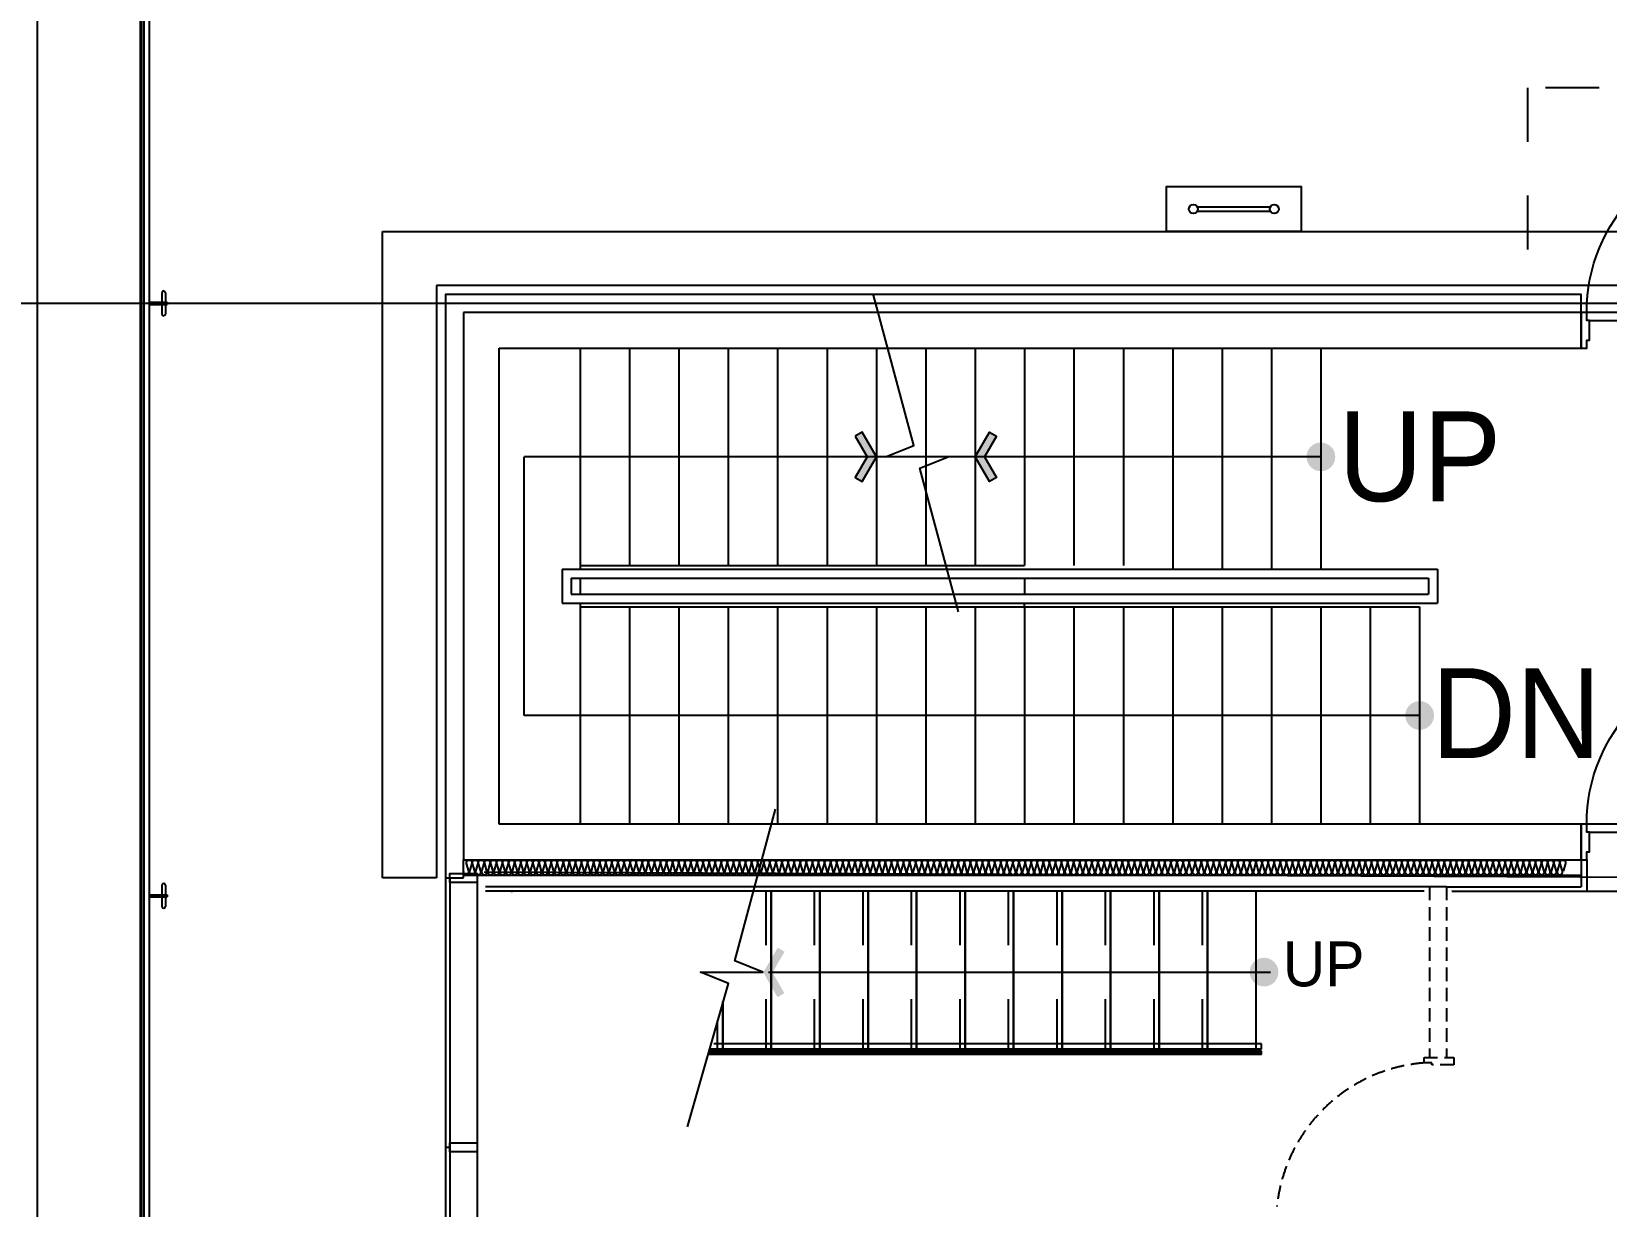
# Model space of a CAD drawing. Header units: metres. Extents: x 854089 to 1083578, y 553449 to 701949.
# Drawn here: x 902238 to 911009, y 629597 to 636141 of the extents above; entities that cross this region are included whole.
import ezdxf
from ezdxf.enums import TextEntityAlignment as Align

# ---------------------------------------------------------------- set-up
doc = ezdxf.new("R2010")
doc.units = ezdxf.units.M
doc.header["$LTSCALE"] = 300
for name, pattern in [('HID1', [0.375, 0.25, -0.125]), ('HIDDEN', [2, 1, -1]), ('HIDDENX2', [4, 2, -2]), ('업무시설_xr-base$0$CONTINOUS', [0])]:
    doc.linetypes.add(name, pattern=pattern)
for name, color, linetype in [('A-AL', 6, 'Continuous'), ('A-CEN-1', 1, 'Continuous'), ('A-DOR', 4, 'Continuous'), ('A-ELE-3', 3, 'Continuous'), ('A-ELE-9', 9, 'Continuous'), ('A-ELE8', 8, 'Continuous'), ('A-HAT-1', 9, 'Continuous'), ('A-HAT-253', 253, 'Continuous'), ('A-STAIR', 4, 'Continuous'), ('A-STL1', 4, 'Continuous'), ('A-SYM1', 7, 'Continuous'), ('A-TXT', 3, 'Continuous'), ('A-WAL-DW', 7, 'Continuous'), ('A-WALL-CONC', 2, 'Continuous'), ('A-WIN', 4, 'Continuous'), ('A-WIN-GLASS', 4, 'Continuous'), ('DOR', 4, 'Continuous'), ('IN', 8, 'Continuous'), ('INT', 117, 'Continuous'), ('KUK-DOOR-FRAME', 4, 'Continuous'), ('KUK-F-LEVEL', 4, 'Continuous'), ('KUK-WALL-DRYWALL', 4, 'Continuous'), ('KUK-WALL-FIN 1', 30, 'Continuous'), ('NP', 171, 'Continuous')]:
    doc.layers.add(name, color=color, linetype=linetype)
doc.styles.add('돋움', font='')
doc.styles.get('돋움').set_extended_font_data('Dotum')

# ---------------------------------------------------------------- blocks, each defined once
blk = doc.blocks.new('고리')
at = {"layer": 'A-ELE-9'}
for p, q in [((2157832.3, 47124), (2157883.5, 47108.4)), ((2157837.8, 47142.1), (2157889, 47126.6)), ((2157862.8, 47040), (2157891.8, 47135.7)), ((2157874.2, 47036.5), (2157903.3, 47132.2)), ((2157891.8, 47135.7), (2157903.3, 47132.2)), ((2157895, 47104.9), (2157946.2, 47089.4)), ((2157900.5, 47123.1), (2157951.7, 47107.6)), ((2157862.8, 47040), (2157874.2, 47036.5))]:
    blk.add_line(p, q, dxfattribs=at)
for centre, start, end in [((2157835.1, 47133.1), 73.12, 253.12), ((2157948.9, 47098.5), 253.12, 73.12)]:
    blk.add_arc(centre, 9.5, start, end, dxfattribs=at)
blk = doc.blocks.new('*U23')
at = {"layer": 'IN'}
for points in [[(0, -0.74, 1.344031), (0.35, -0.74), (0.2, -0.24, -1.344031), (0.55, -0.24), (0.4, -0.74)], [(0.4, -0.74, 1.344031), (0.75, -0.74), (0.6, -0.24, -1.344031), (0.95, -0.24), (0.8, -0.74)], [(0.8, -0.74, 1.344031), (1.15, -0.74), (1, -0.24, -1.344031), (1.35, -0.24), (1.2, -0.74)], [(1.2, -0.74, 1.344031), (1.55, -0.74), (1.4, -0.24, -1.344031), (1.75, -0.24), (1.6, -0.74)], [(1.6, -0.74, 1.344031), (1.95, -0.74), (1.8, -0.24, -1.344031), (2.15, -0.24), (2, -0.74)], [(2, -0.74, 1.344031), (2.35, -0.74), (2.2, -0.24, -1.344031), (2.55, -0.24), (2.4, -0.74)], [(2.4, -0.74, 1.344031), (2.75, -0.74), (2.6, -0.24, -1.344031), (2.95, -0.24), (2.8, -0.74)], [(2.8, -0.74, 1.344031), (3.15, -0.74), (3, -0.24, -1.344031), (3.35, -0.24), (3.2, -0.74)], [(3.2, -0.74, 1.344031), (3.55, -0.74), (3.4, -0.24, -1.344031), (3.75, -0.24), (3.6, -0.74)], [(3.6, -0.74, 1.344031), (3.95, -0.74), (3.8, -0.24, -1.344031), (4.15, -0.24), (4, -0.74)], [(4, -0.74, 1.344031), (4.35, -0.74), (4.2, -0.24, -1.344031), (4.55, -0.24), (4.4, -0.74)], [(4.4, -0.74, 1.344031), (4.75, -0.74), (4.6, -0.24, -1.344031), (4.95, -0.24), (4.8, -0.74)], [(4.8, -0.74, 1.344031), (5.15, -0.74), (5, -0.24, -1.344031), (5.35, -0.24), (5.2, -0.74)], [(5.2, -0.74, 1.344031), (5.55, -0.74), (5.4, -0.24, -1.344031), (5.75, -0.24), (5.6, -0.74)], [(5.6, -0.74, 1.344031), (5.95, -0.74), (5.8, -0.24, -1.344031), (6.15, -0.24), (6, -0.74)], [(6, -0.74, 1.344031), (6.35, -0.74), (6.2, -0.24, -1.344031), (6.55, -0.24), (6.4, -0.74)], [(6.4, -0.74, 1.344031), (6.75, -0.74), (6.6, -0.24, -1.344031), (6.95, -0.24), (6.8, -0.74)], [(6.8, -0.74, 1.344031), (7.15, -0.74), (7, -0.24, -1.344031), (7.35, -0.24), (7.2, -0.74)], [(7.2, -0.74, 1.344031), (7.55, -0.74), (7.4, -0.24, -1.344031), (7.75, -0.24), (7.6, -0.74)], [(7.6, -0.74, 1.344031), (7.95, -0.74), (7.8, -0.24, -1.344031), (8.15, -0.24), (8, -0.74)], [(8, -0.74, 1.344031), (8.35, -0.74), (8.2, -0.24, -1.344031), (8.55, -0.24), (8.4, -0.74)], [(8.4, -0.74, 1.344031), (8.75, -0.74), (8.6, -0.24, -1.344031), (8.95, -0.24), (8.8, -0.74)], [(8.8, -0.74, 1.344031), (9.15, -0.74), (9, -0.24, -1.344031), (9.35, -0.24), (9.2, -0.74)], [(9.2, -0.74, 1.344031), (9.55, -0.74), (9.4, -0.24, -1.344031), (9.75, -0.24), (9.6, -0.74)], [(9.6, -0.74, 1.344031), (9.95, -0.74), (9.8, -0.24, -1.344031), (10.15, -0.24), (10, -0.74)], [(10, -0.74, 1.344031), (10.35, -0.74), (10.2, -0.24, -1.344031), (10.55, -0.24), (10.4, -0.74)], [(10.4, -0.74, 1.344031), (10.75, -0.74), (10.6, -0.24, -1.344031), (10.95, -0.24), (10.8, -0.74)], [(10.8, -0.74, 1.344031), (11.15, -0.74), (11, -0.24, -1.344031), (11.35, -0.24), (11.2, -0.74)], [(11.2, -0.74, 1.344031), (11.55, -0.74), (11.4, -0.24, -1.344031), (11.75, -0.24), (11.6, -0.74)], [(11.6, -0.74, 1.344031), (11.95, -0.74), (11.8, -0.24, -1.344031), (12.15, -0.24), (12, -0.74)], [(12, -0.74, 1.344031), (12.35, -0.74), (12.2, -0.24, -1.344031), (12.55, -0.24), (12.4, -0.74)], [(12.4, -0.74, 1.344031), (12.75, -0.74), (12.6, -0.24, -1.344031), (12.95, -0.24), (12.8, -0.74)], [(12.8, -0.74, 1.344031), (13.15, -0.74), (13, -0.24, -1.344031), (13.35, -0.24), (13.2, -0.74)], [(13.2, -0.74, 1.344031), (13.55, -0.74), (13.4, -0.24, -1.344031), (13.75, -0.24), (13.6, -0.74)], [(13.6, -0.74, 1.344031), (13.95, -0.74), (13.8, -0.24, -1.344031), (14.15, -0.24), (14, -0.74)], [(14, -0.74, 1.344031), (14.35, -0.74), (14.2, -0.24, -1.344031), (14.55, -0.24), (14.4, -0.74)], [(14.4, -0.74, 1.344031), (14.75, -0.74), (14.6, -0.24, -1.344031), (14.95, -0.24), (14.8, -0.74)], [(14.8, -0.74, 1.344031), (15.15, -0.74), (15, -0.24, -1.344031), (15.35, -0.24), (15.2, -0.74)], [(15.2, -0.74, 1.344031), (15.55, -0.74), (15.4, -0.24, -1.344031), (15.75, -0.24), (15.6, -0.74)], [(15.6, -0.74, 1.344031), (15.95, -0.74), (15.8, -0.24, -1.344031), (16.15, -0.24), (16, -0.74)], [(16, -0.74, 1.344031), (16.35, -0.74), (16.2, -0.24, -1.344031), (16.55, -0.24), (16.4, -0.74)], [(16.4, -0.74, 1.344031), (16.75, -0.74), (16.6, -0.24, -1.344031), (16.95, -0.24), (16.8, -0.74)], [(16.8, -0.74, 1.344031), (17.15, -0.74), (17, -0.24, -1.344031), (17.35, -0.24), (17.2, -0.74)], [(17.2, -0.74, 1.344031), (17.55, -0.74), (17.4, -0.24, -1.344031), (17.75, -0.24), (17.6, -0.74)], [(17.6, -0.74, 1.344031), (17.95, -0.74), (17.8, -0.24, -1.344031), (18.15, -0.24), (18, -0.74)], [(18, -0.74, 1.344031), (18.35, -0.74), (18.2, -0.24, -1.344031), (18.55, -0.24), (18.4, -0.74)], [(18.4, -0.74, 1.344031), (18.75, -0.74), (18.6, -0.24, -1.344031), (18.95, -0.24), (18.8, -0.74)], [(18.8, -0.74, 1.344031), (19.15, -0.74), (19, -0.24, -1.344031), (19.35, -0.24), (19.2, -0.74)], [(19.2, -0.74, 1.344031), (19.55, -0.74), (19.4, -0.24, -1.344031), (19.75, -0.24), (19.6, -0.74)], [(19.6, -0.74, 1.344031), (19.95, -0.74), (19.8, -0.24, -1.344031), (20.15, -0.24), (20, -0.74)], [(20, -0.74, 1.344031), (20.35, -0.74), (20.2, -0.24, -1.344031), (20.55, -0.24), (20.4, -0.74)], [(20.4, -0.74, 1.344031), (20.75, -0.74), (20.6, -0.24, -1.344031), (20.95, -0.24), (20.8, -0.74)], [(20.8, -0.74, 1.344031), (21.15, -0.74), (21, -0.24, -1.344031), (21.35, -0.24), (21.2, -0.74)], [(21.2, -0.74, 1.344031), (21.55, -0.74), (21.4, -0.24, -1.344031), (21.75, -0.24), (21.6, -0.74)], [(21.6, -0.74, 1.344031), (21.95, -0.74), (21.8, -0.24, -1.344031), (22.15, -0.24), (22, -0.74)], [(22, -0.74, 1.344031), (22.35, -0.74), (22.2, -0.24, -1.344031), (22.55, -0.24), (22.4, -0.74)], [(22.4, -0.74, 1.344031), (22.75, -0.74), (22.6, -0.24, -1.344031), (22.95, -0.24), (22.8, -0.74)], [(22.8, -0.74, 1.344031), (23.15, -0.74), (23, -0.24, -1.344031), (23.35, -0.24), (23.2, -0.74)], [(23.2, -0.74, 1.344031), (23.55, -0.74), (23.4, -0.24, -1.344031), (23.75, -0.24), (23.6, -0.74)], [(23.6, -0.74, 1.344031), (23.95, -0.74), (23.8, -0.24, -1.344031), (24.15, -0.24), (24, -0.74)], [(24, -0.74, 1.344031), (24.35, -0.74), (24.2, -0.24, -1.344031), (24.55, -0.24), (24.4, -0.74)], [(24.4, -0.74, 1.344031), (24.75, -0.74), (24.6, -0.24, -1.344031), (24.95, -0.24), (24.8, -0.74)], [(24.8, -0.74, 1.344031), (25.15, -0.74), (25, -0.24, -1.344031), (25.35, -0.24), (25.2, -0.74)], [(25.2, -0.74, 1.344031), (25.55, -0.74), (25.4, -0.24, -1.344031), (25.75, -0.24), (25.6, -0.74)], [(25.6, -0.74, 1.344031), (25.95, -0.74), (25.8, -0.24, -1.344031), (26.15, -0.24), (26, -0.74)], [(26, -0.74, 1.344031), (26.35, -0.74), (26.2, -0.24, -1.344031), (26.55, -0.24), (26.4, -0.74)], [(26.4, -0.74, 1.344031), (26.75, -0.74), (26.6, -0.24, -1.344031), (26.95, -0.24), (26.8, -0.74)], [(26.8, -0.74, 1.344031), (27.15, -0.74), (27, -0.24, -1.344031), (27.35, -0.24), (27.2, -0.74)], [(27.2, -0.74, 1.344031), (27.55, -0.74), (27.4, -0.24, -1.344031), (27.75, -0.24), (27.6, -0.74)], [(27.6, -0.74, 1.344031), (27.95, -0.74), (27.8, -0.24, -1.344031), (28.15, -0.24), (28, -0.74)], [(28, -0.74, 1.344031), (28.35, -0.74), (28.2, -0.24, -1.344031), (28.55, -0.24), (28.4, -0.74)], [(28.4, -0.74, 1.344031), (28.75, -0.74), (28.6, -0.24, -1.344031), (28.95, -0.24), (28.8, -0.74)], [(28.8, -0.74, 1.344031), (29.15, -0.74), (29, -0.24, -1.344031), (29.35, -0.24), (29.2, -0.74)], [(29.2, -0.74, 1.344031), (29.55, -0.74), (29.4, -0.24, -1.344031), (29.75, -0.24), (29.6, -0.74)], [(29.6, -0.74, 1.344031), (29.95, -0.74), (29.8, -0.24, -1.344031), (30.15, -0.24), (30, -0.74)], [(30, -0.74, 1.344031), (30.35, -0.74), (30.2, -0.24, -1.344031), (30.55, -0.24), (30.4, -0.74)], [(30.4, -0.74, 1.344031), (30.75, -0.74), (30.6, -0.24, -1.344031), (30.95, -0.24), (30.8, -0.74)], [(30.8, -0.74, 1.344031), (31.15, -0.74), (31, -0.24, -1.344031), (31.35, -0.24), (31.2, -0.74)], [(31.2, -0.74, 1.344031), (31.55, -0.74), (31.4, -0.24, -1.344031), (31.75, -0.24), (31.6, -0.74)], [(31.6, -0.74, 1.344031), (31.95, -0.74), (31.8, -0.24, -1.344031), (32.15, -0.24), (32, -0.74)], [(32, -0.74, 1.344031), (32.35, -0.74), (32.2, -0.24, -1.344031), (32.55, -0.24), (32.4, -0.74)], [(32.4, -0.74, 1.344031), (32.75, -0.74), (32.6, -0.24, -1.344031), (32.95, -0.24), (32.8, -0.74)], [(32.8, -0.74, 1.344031), (33.15, -0.74), (33, -0.24, -1.344031), (33.35, -0.24), (33.2, -0.74)], [(33.2, -0.74, 1.344031), (33.55, -0.74), (33.4, -0.24, -1.344031), (33.75, -0.24), (33.6, -0.74)], [(33.6, -0.74, 1.344031), (33.95, -0.74), (33.8, -0.24, -1.344031), (34.15, -0.24), (34, -0.74)], [(34, -0.74, 1.344031), (34.35, -0.74), (34.2, -0.24, -1.344031), (34.55, -0.24), (34.4, -0.74)], [(34.4, -0.74, 1.344031), (34.75, -0.74), (34.6, -0.24, -1.344031), (34.95, -0.24), (34.8, -0.74)], [(34.8, -0.74, 1.344031), (35.15, -0.74), (35, -0.24, -1.344031), (35.35, -0.24), (35.2, -0.74)], [(35.2, -0.74, 1.344031), (35.55, -0.74), (35.4, -0.24, -1.344031), (35.75, -0.24), (35.6, -0.74)], [(35.6, -0.74, 1.344031), (35.95, -0.74), (35.8, -0.24, -1.344031), (36.15, -0.24), (36, -0.74)], [(36, -0.74, 1.344031), (36.35, -0.74), (36.2, -0.24, -1.344031), (36.55, -0.24), (36.4, -0.74)], [(36.4, -0.74, 1.344031), (36.75, -0.74), (36.6, -0.24, -1.344031), (36.95, -0.24), (36.8, -0.74)], [(36.8, -0.74, 1.344031), (37.15, -0.74), (37, -0.24, -1.344031), (37.35, -0.24), (37.2, -0.74)], [(37.2, -0.74, 1.344031), (37.55, -0.74), (37.4, -0.24, -1.344031), (37.75, -0.24), (37.6, -0.74)], [(37.6, -0.74, 1.344031), (37.95, -0.74), (37.8, -0.24, -1.344031), (38.15, -0.24), (38, -0.74)], [(38, -0.74, 1.344031), (38.35, -0.74), (38.2, -0.24, -1.344031), (38.55, -0.24), (38.4, -0.74)], [(38.4, -0.74, 1.344031), (38.75, -0.74), (38.6, -0.24, -1.344031), (38.95, -0.24), (38.8, -0.74)], [(38.8, -0.74, 1.344031), (39.15, -0.74), (39, -0.24, -1.344031), (39.35, -0.24), (39.2, -0.74)], [(39.2, -0.74, 1.344031), (39.55, -0.74), (39.4, -0.24, -1.344031), (39.75, -0.24), (39.6, -0.74)], [(39.6, -0.74, 1.344031), (39.95, -0.74), (39.8, -0.24, -1.344031), (40.15, -0.24), (40, -0.74)], [(40, -0.74, 1.344031), (40.35, -0.74), (40.2, -0.24, -1.344031), (40.55, -0.24), (40.4, -0.74)], [(40.4, -0.74, 1.344031), (40.75, -0.74), (40.6, -0.24, -1.344031), (40.95, -0.24), (40.8, -0.74)], [(40.8, -0.74, 1.344031), (41.15, -0.74), (41, -0.24, -1.344031), (41.35, -0.24), (41.2, -0.74)], [(41.2, -0.74, 1.344031), (41.55, -0.74), (41.4, -0.24, -1.344031), (41.75, -0.24), (41.6, -0.74)], [(41.6, -0.74, 1.344031), (41.95, -0.74), (41.8, -0.24, -1.344031), (42.15, -0.24), (42, -0.74)], [(42, -0.74, 1.344031), (42.35, -0.74), (42.2, -0.24, -1.344031), (42.55, -0.24), (42.4, -0.74)], [(42.4, -0.74, 1.344031), (42.75, -0.74), (42.6, -0.24, -1.344031), (42.95, -0.24), (42.8, -0.74)], [(42.8, -0.74, 1.344031), (43.15, -0.74), (43, -0.24, -1.344031), (43.35, -0.24), (43.2, -0.74)], [(43.2, -0.74, 1.344031), (43.55, -0.74), (43.4, -0.24, -1.344031), (43.75, -0.24), (43.6, -0.74)], [(43.6, -0.74, 1.344031), (43.95, -0.74), (43.8, -0.24, -1.344031), (44.15, -0.24), (44, -0.74)], [(44, -0.74, 1.344031), (44.35, -0.74), (44.2, -0.24, -1.344031), (44.55, -0.24), (44.4, -0.74)], [(44.4, -0.74, 1.344031), (44.75, -0.74), (44.6, -0.24, -1.344031), (44.95, -0.24), (44.8, -0.74)], [(44.8, -0.74, 1.344031), (45.15, -0.74), (45, -0.24, -1.344031), (45.35, -0.24), (45.2, -0.74)], [(45.2, -0.74, 1.344031), (45.55, -0.74), (45.4, -0.24, -1.344031), (45.75, -0.24), (45.6, -0.74)], [(45.6, -0.74, 1.344031), (45.95, -0.74), (45.8, -0.24, -1.344031), (46.15, -0.24), (46, -0.74)], [(46, -0.74, 1.344031), (46.35, -0.74), (46.2, -0.24, -1.344031), (46.55, -0.24), (46.4, -0.74)], [(46.4, -0.74, 1.344031), (46.75, -0.74), (46.6, -0.24, -1.344031), (46.95, -0.24), (46.8, -0.74)], [(46.8, -0.74, 1.344031), (47.15, -0.74), (47, -0.24, -1.344031), (47.35, -0.24), (47.2, -0.74)], [(47.2, -0.74, 1.344031), (47.55, -0.74), (47.4, -0.24, -1.344031), (47.75, -0.24), (47.6, -0.74)], [(47.6, -0.74, 1.344031), (47.95, -0.74), (47.8, -0.24, -1.344031), (48.15, -0.24), (48, -0.74)], [(48, -0.74, 1.344031), (48.35, -0.74), (48.2, -0.24, -1.344031), (48.55, -0.24), (48.4, -0.74)], [(48.4, -0.74, 1.344031), (48.75, -0.74), (48.6, -0.24, -1.344031), (48.95, -0.24), (48.8, -0.74)], [(48.8, -0.74, 1.344031), (49.15, -0.74), (49, -0.24, -1.344031), (49.35, -0.24), (49.2, -0.74)], [(49.2, -0.74, 1.344031), (49.55, -0.74), (49.4, -0.24, -1.344031), (49.75, -0.24), (49.6, -0.74)], [(49.6, -0.74, 1.344031), (49.95, -0.74), (49.8, -0.24, -1.344031), (50.15, -0.24), (50, -0.74)], [(50, -0.74, 1.344031), (50.35, -0.74), (50.2, -0.24, -1.344031), (50.55, -0.24), (50.4, -0.74)], [(50.4, -0.74, 1.344031), (50.75, -0.74), (50.6, -0.24, -1.344031), (50.95, -0.24), (50.8, -0.74)], [(50.8, -0.74, 1.344031), (51.15, -0.74), (51, -0.24, -1.344031), (51.35, -0.24), (51.2, -0.74)], [(51.2, -0.74, 1.344031), (51.55, -0.74), (51.4, -0.24, -1.344031), (51.75, -0.24), (51.6, -0.74)], [(51.6, -0.74, 1.344031), (51.95, -0.74), (51.8, -0.24, -1.344031), (52.15, -0.24), (52, -0.74)], [(52, -0.74, 1.344031), (52.35, -0.74), (52.2, -0.24, -1.344031), (52.55, -0.24), (52.4, -0.74)], [(52.4, -0.74, 1.344031), (52.75, -0.74), (52.6, -0.24, -1.344031), (52.95, -0.24), (52.8, -0.74)], [(52.8, -0.74, 1.344031), (53.15, -0.74), (53, -0.24, -1.344031), (53.35, -0.24), (53.2, -0.74)], [(53.2, -0.74, 1.344031), (53.55, -0.74), (53.4, -0.24, -1.344031), (53.75, -0.24), (53.6, -0.74)], [(53.6, -0.74, 1.344031), (53.95, -0.74), (53.8, -0.24, -1.344031), (54.15, -0.24), (54, -0.74)], [(54, -0.74, 1.344031), (54.35, -0.74), (54.2, -0.24, -1.344031), (54.55, -0.24), (54.4, -0.74)], [(54.4, -0.74, 1.344031), (54.75, -0.74), (54.6, -0.24, -1.344031), (54.95, -0.24), (54.8, -0.74)], [(54.8, -0.74, 1.344031), (55.15, -0.74), (55, -0.24, -1.344031), (55.35, -0.24), (55.2, -0.74)], [(55.2, -0.74, 1.344031), (55.55, -0.74), (55.4, -0.24, -1.344031), (55.75, -0.24), (55.6, -0.74)], [(55.6, -0.74, 1.344031), (55.95, -0.74), (55.8, -0.24, -1.344031), (56.15, -0.24), (56, -0.74)], [(56, -0.74, 1.344031), (56.35, -0.74), (56.2, -0.24, -1.344031), (56.55, -0.24), (56.4, -0.74)], [(56.4, -0.74, 1.344031), (56.75, -0.74), (56.6, -0.24, -1.344031), (56.95, -0.24), (56.8, -0.74)], [(56.8, -0.74, 1.344031), (57.15, -0.74), (57, -0.24, -1.344031), (57.35, -0.24), (57.2, -0.74)], [(57.2, -0.74, 1.344031), (57.55, -0.74), (57.4, -0.24, -1.344031), (57.75, -0.24), (57.6, -0.74)], [(57.6, -0.74, 1.344031), (57.95, -0.74), (57.8, -0.24, -1.344031), (58.15, -0.24), (58, -0.74)], [(58, -0.74, 1.344031), (58.35, -0.74), (58.2, -0.24, -1.344031), (58.55, -0.24), (58.4, -0.74)], [(58.4, -0.74, 1.344031), (58.75, -0.74), (58.6, -0.24, -1.344031), (58.95, -0.24), (58.8, -0.74)], [(58.8, -0.74, 1.344031), (59.15, -0.74), (59, -0.24, -1.344031), (59.35, -0.24), (59.2, -0.74)], [(59.2, -0.74, 1.344031), (59.55, -0.74), (59.4, -0.24, -1.344031), (59.75, -0.24), (59.6, -0.74)], [(59.6, -0.74, 1.344031), (59.95, -0.74), (59.8, -0.24, -1.344031), (60.15, -0.24), (60, -0.74)], [(60, -0.74, 1.344031), (60.35, -0.74), (60.2, -0.24, -1.344031), (60.55, -0.24), (60.4, -0.74)], [(60.4, -0.74, 1.344031), (60.75, -0.74), (60.6, -0.24, -1.344031), (60.95, -0.24), (60.8, -0.74)], [(60.8, -0.74, 1.344031), (61.15, -0.74), (61, -0.24, -1.344031), (61.35, -0.24), (61.2, -0.74)], [(61.2, -0.74, 1.344031), (61.55, -0.74), (61.4, -0.24, -1.344031), (61.75, -0.24), (61.6, -0.74)], [(61.6, -0.74, 1.344031), (61.95, -0.74), (61.8, -0.24, -1.344031), (62.15, -0.24), (62, -0.74)], [(62, -0.74, 1.344031), (62.35, -0.74), (62.2, -0.24, -1.344031), (62.55, -0.24), (62.4, -0.74)], [(62.4, -0.74, 1.344031), (62.75, -0.74), (62.6, -0.24, -1.344031), (62.95, -0.24), (62.8, -0.74)], [(62.8, -0.74, 1.344031), (63.15, -0.74), (63, -0.24, -1.344031), (63.35, -0.24), (63.2, -0.74)], [(63.2, -0.74, 1.344031), (63.55, -0.74), (63.4, -0.24, -1.344031), (63.75, -0.24), (63.6, -0.74)], [(63.6, -0.74, 1.344031), (63.95, -0.74), (63.8, -0.24, -1.344031), (64.15, -0.24), (64, -0.74)], [(64, -0.74, 1.344031), (64.35, -0.74), (64.2, -0.24, -1.344031), (64.55, -0.24), (64.4, -0.74)], [(64.4, -0.74, 1.344031), (64.75, -0.74), (64.6, -0.24, -1.344031), (64.95, -0.24), (64.8, -0.74)], [(64.8, -0.74, 1.344031), (65.15, -0.74), (65, -0.24, -1.344031), (65.35, -0.24), (65.2, -0.74)], [(65.2, -0.74, 1.344031), (65.55, -0.74), (65.4, -0.24, -1.344031), (65.75, -0.24), (65.6, -0.74)], [(65.6, -0.74, 1.344031), (65.95, -0.74), (65.8, -0.24, -1.344031), (66.15, -0.24), (66, -0.74)], [(66, -0.74, 1.344031), (66.35, -0.74), (66.2, -0.24, -1.344031), (66.55, -0.24), (66.4, -0.74)], [(66.4, -0.74, 1.344031), (66.75, -0.74), (66.6, -0.24, -1.344031), (66.95, -0.24), (66.8, -0.74)], [(66.8, -0.74, 1.344031), (67.15, -0.74), (67, -0.24, -1.344031), (67.35, -0.24), (67.2, -0.74)], [(67.2, -0.74, 1.344031), (67.55, -0.74), (67.4, -0.24, -1.344031), (67.75, -0.24), (67.6, -0.74)], [(67.6, -0.74, 1.344031), (67.95, -0.74), (67.8, -0.24, -1.344031), (68.15, -0.24), (68, -0.74)], [(68, -0.74, 1.344031), (68.35, -0.74), (68.2, -0.24, -1.344031), (68.55, -0.24), (68.4, -0.74)], [(68.4, -0.74, 1.344031), (68.75, -0.74), (68.6, -0.24, -1.344031), (68.95, -0.24), (68.8, -0.74)], [(68.8, -0.74, 1.344031), (69.15, -0.74), (69, -0.24, -1.344031), (69.35, -0.24), (69.2, -0.74)], [(69.2, -0.74, 1.344031), (69.55, -0.74), (69.4, -0.24, -1.344031), (69.75, -0.24), (69.6, -0.74)], [(69.6, -0.74, 1.344031), (69.95, -0.74), (69.8, -0.24, -1.344031), (70.15, -0.24), (70, -0.74)], [(70, -0.74, 1.344031), (70.35, -0.74), (70.2, -0.24, -1.344031), (70.55, -0.24), (70.4, -0.74)], [(70.4, -0.74, 1.344031), (70.75, -0.74), (70.6, -0.24, -1.344031), (70.95, -0.24), (70.8, -0.74)], [(70.8, -0.74, 1.344031), (71.15, -0.74), (71, -0.24, -1.344031), (71.35, -0.24), (71.2, -0.74)], [(71.2, -0.74, 1.344031), (71.55, -0.74), (71.4, -0.24, -1.344031), (71.75, -0.24), (71.6, -0.74)], [(71.6, -0.74, 1.344031), (71.95, -0.74), (71.8, -0.24, -1.344031), (72.15, -0.24), (72, -0.74)], [(72, -0.74, 1.344031), (72.35, -0.74), (72.2, -0.24, -1.344031), (72.55, -0.24), (72.4, -0.74)]]:
    blk.add_lwpolyline(points, format="xyb", dxfattribs=at)
at = {"layer": 'NP'}
for p, q in [((0, 0), (0.4, 0)), ((0.4, 0), (0.8, 0)), ((0.8, 0), (1.2, 0)), ((1.2, 0), (1.6, 0)), ((1.6, 0), (2, 0)), ((2, 0), (2.4, 0)), ((2.4, 0), (2.8, 0)), ((2.8, 0), (3.2, 0)), ((3.2, 0), (3.6, 0)), ((3.6, 0), (4, 0)), ((4, 0), (4.4, 0)), ((4.4, 0), (4.8, 0)), ((4.8, 0), (5.2, 0)), ((5.2, 0), (5.6, 0)), ((5.6, 0), (6, 0)), ((6, 0), (6.4, 0)), ((6.4, 0), (6.8, 0)), ((6.8, 0), (7.2, 0)), ((7.2, 0), (7.6, 0)), ((7.6, 0), (8, 0)), ((8, 0), (8.4, 0)), ((8.4, 0), (8.8, 0)), ((8.8, 0), (9.2, 0)), ((9.2, 0), (9.6, 0)), ((9.6, 0), (10, 0)), ((10, 0), (10.4, 0)), ((10.4, 0), (10.8, 0)), ((10.8, 0), (11.2, 0)), ((11.2, 0), (11.6, 0)), ((11.6, 0), (12, 0)), ((12, 0), (12.4, 0)), ((12.4, 0), (12.8, 0)), ((12.8, 0), (13.2, 0)), ((13.2, 0), (13.6, 0)), ((13.6, 0), (14, 0)), ((14, 0), (14.4, 0)), ((14.4, 0), (14.8, 0)), ((14.8, 0), (15.2, 0)), ((15.2, 0), (15.6, 0)), ((15.6, 0), (16, 0)), ((16, 0), (16.4, 0)), ((16.4, 0), (16.8, 0)), ((16.8, 0), (17.2, 0)), ((17.2, 0), (17.6, 0)), ((17.6, 0), (18, 0)), ((18, 0), (18.4, 0)), ((18.4, 0), (18.8, 0)), ((18.8, 0), (19.2, 0)), ((19.2, 0), (19.6, 0)), ((19.6, 0), (20, 0)), ((20, 0), (20.4, 0)), ((20.4, 0), (20.8, 0)), ((20.8, 0), (21.2, 0)), ((21.2, 0), (21.6, 0)), ((21.6, 0), (22, 0)), ((22, 0), (22.4, 0)), ((22.4, 0), (22.8, 0)), ((22.8, 0), (23.2, 0)), ((23.2, 0), (23.6, 0)), ((23.6, 0), (24, 0)), ((24, 0), (24.4, 0)), ((24.4, 0), (24.8, 0)), ((24.8, 0), (25.2, 0)), ((25.2, 0), (25.6, 0)), ((25.6, 0), (26, 0)), ((26, 0), (26.4, 0)), ((26.4, 0), (26.8, 0)), ((26.8, 0), (27.2, 0)), ((27.2, 0), (27.6, 0)), ((27.6, 0), (28, 0)), ((28, 0), (28.4, 0)), ((28.4, 0), (28.8, 0)), ((28.8, 0), (29.2, 0)), ((29.2, 0), (29.6, 0)), ((29.6, 0), (30, 0)), ((30, 0), (30.4, 0)), ((30.4, 0), (30.8, 0)), ((30.8, 0), (31.2, 0)), ((31.2, 0), (31.6, 0)), ((31.6, 0), (32, 0)), ((32, 0), (32.4, 0)), ((32.4, 0), (32.8, 0)), ((32.8, 0), (33.2, 0)), ((33.2, 0), (33.6, 0)), ((33.6, 0), (34, 0)), ((34, 0), (34.4, 0)), ((34.4, 0), (34.8, 0)), ((34.8, 0), (35.2, 0)), ((35.2, 0), (35.6, 0)), ((35.6, 0), (36, 0)), ((36, 0), (36.4, 0)), ((36.4, 0), (36.8, 0)), ((36.8, 0), (37.2, 0)), ((37.2, 0), (37.6, 0)), ((37.6, 0), (38, 0)), ((38, 0), (38.4, 0)), ((38.4, 0), (38.8, 0)), ((38.8, 0), (39.2, 0)), ((39.2, 0), (39.6, 0)), ((39.6, 0), (40, 0)), ((40, 0), (40.4, 0)), ((40.4, 0), (40.8, 0)), ((40.8, 0), (41.2, 0)), ((41.2, 0), (41.6, 0)), ((41.6, 0), (42, 0)), ((42, 0), (42.4, 0)), ((42.4, 0), (42.8, 0)), ((42.8, 0), (43.2, 0)), ((43.2, 0), (43.6, 0)), ((43.6, 0), (44, 0)), ((44, 0), (44.4, 0)), ((44.4, 0), (44.8, 0)), ((44.8, 0), (45.2, 0)), ((45.2, 0), (45.6, 0)), ((45.6, 0), (46, 0)), ((46, 0), (46.4, 0)), ((46.4, 0), (46.8, 0)), ((46.8, 0), (47.2, 0)), ((47.2, 0), (47.6, 0)), ((47.6, 0), (48, 0)), ((48, 0), (48.4, 0)), ((48.4, 0), (48.8, 0)), ((48.8, 0), (49.2, 0)), ((49.2, 0), (49.6, 0)), ((49.6, 0), (50, 0)), ((50, 0), (50.4, 0)), ((50.4, 0), (50.8, 0)), ((50.8, 0), (51.2, 0)), ((51.2, 0), (51.6, 0)), ((51.6, 0), (52, 0)), ((52, 0), (52.4, 0)), ((52.4, 0), (52.8, 0)), ((52.8, 0), (53.2, 0)), ((53.2, 0), (53.6, 0)), ((53.6, 0), (54, 0)), ((54, 0), (54.4, 0)), ((54.4, 0), (54.8, 0)), ((54.8, 0), (55.2, 0)), ((55.2, 0), (55.6, 0)), ((55.6, 0), (56, 0)), ((56, 0), (56.4, 0)), ((56.4, 0), (56.8, 0)), ((56.8, 0), (57.2, 0)), ((57.2, 0), (57.6, 0)), ((57.6, 0), (58, 0)), ((58, 0), (58.4, 0)), ((58.4, 0), (58.8, 0)), ((58.8, 0), (59.2, 0)), ((59.2, 0), (59.6, 0)), ((59.6, 0), (60, 0)), ((60, 0), (60.4, 0)), ((60.4, 0), (60.8, 0)), ((60.8, 0), (61.2, 0)), ((61.2, 0), (61.6, 0)), ((61.6, 0), (62, 0)), ((62, 0), (62.4, 0)), ((62.4, 0), (62.8, 0)), ((62.8, 0), (63.2, 0)), ((63.2, 0), (63.6, 0)), ((63.6, 0), (64, 0)), ((64, 0), (64.4, 0)), ((64.4, 0), (64.8, 0)), ((64.8, 0), (65.2, 0)), ((65.2, 0), (65.6, 0)), ((65.6, 0), (66, 0)), ((66, 0), (66.4, 0)), ((66.4, 0), (66.8, 0)), ((66.8, 0), (67.2, 0)), ((67.2, 0), (67.6, 0)), ((67.6, 0), (68, 0)), ((68, 0), (68.4, 0)), ((68.4, 0), (68.8, 0)), ((68.8, 0), (69.2, 0)), ((69.2, 0), (69.6, 0)), ((69.6, 0), (70, 0)), ((70, 0), (70.4, 0)), ((70.4, 0), (70.8, 0)), ((70.8, 0), (71.2, 0)), ((71.2, 0), (71.6, 0)), ((71.6, 0), (72, 0)), ((72, 0), (72.4, 0)), ((0, -1), (0.4, -1)), ((0.4, -1), (0.8, -1)), ((0.8, -1), (1.2, -1)), ((1.2, -1), (1.6, -1)), ((1.6, -1), (2, -1)), ((2, -1), (2.4, -1)), ((2.4, -1), (2.8, -1)), ((2.8, -1), (3.2, -1)), ((3.2, -1), (3.6, -1)), ((3.6, -1), (4, -1)), ((4, -1), (4.4, -1)), ((4.4, -1), (4.8, -1)), ((4.8, -1), (5.2, -1)), ((5.2, -1), (5.6, -1)), ((5.6, -1), (6, -1)), ((6, -1), (6.4, -1)), ((6.4, -1), (6.8, -1)), ((6.8, -1), (7.2, -1)), ((7.2, -1), (7.6, -1)), ((7.6, -1), (8, -1)), ((8, -1), (8.4, -1)), ((8.4, -1), (8.8, -1)), ((8.8, -1), (9.2, -1)), ((9.2, -1), (9.6, -1)), ((9.6, -1), (10, -1)), ((10, -1), (10.4, -1)), ((10.4, -1), (10.8, -1)), ((10.8, -1), (11.2, -1)), ((11.2, -1), (11.6, -1)), ((11.6, -1), (12, -1)), ((12, -1), (12.4, -1)), ((12.4, -1), (12.8, -1)), ((12.8, -1), (13.2, -1)), ((13.2, -1), (13.6, -1)), ((13.6, -1), (14, -1)), ((14, -1), (14.4, -1)), ((14.4, -1), (14.8, -1)), ((14.8, -1), (15.2, -1)), ((15.2, -1), (15.6, -1)), ((15.6, -1), (16, -1)), ((16, -1), (16.4, -1)), ((16.4, -1), (16.8, -1)), ((16.8, -1), (17.2, -1)), ((17.2, -1), (17.6, -1)), ((17.6, -1), (18, -1)), ((18, -1), (18.4, -1)), ((18.4, -1), (18.8, -1)), ((18.8, -1), (19.2, -1)), ((19.2, -1), (19.6, -1)), ((19.6, -1), (20, -1)), ((20, -1), (20.4, -1)), ((20.4, -1), (20.8, -1)), ((20.8, -1), (21.2, -1)), ((21.2, -1), (21.6, -1)), ((21.6, -1), (22, -1)), ((22, -1), (22.4, -1)), ((22.4, -1), (22.8, -1)), ((22.8, -1), (23.2, -1)), ((23.2, -1), (23.6, -1)), ((23.6, -1), (24, -1)), ((24, -1), (24.4, -1)), ((24.4, -1), (24.8, -1)), ((24.8, -1), (25.2, -1)), ((25.2, -1), (25.6, -1)), ((25.6, -1), (26, -1)), ((26, -1), (26.4, -1)), ((26.4, -1), (26.8, -1)), ((26.8, -1), (27.2, -1)), ((27.2, -1), (27.6, -1)), ((27.6, -1), (28, -1)), ((28, -1), (28.4, -1)), ((28.4, -1), (28.8, -1)), ((28.8, -1), (29.2, -1)), ((29.2, -1), (29.6, -1)), ((29.6, -1), (30, -1)), ((30, -1), (30.4, -1)), ((30.4, -1), (30.8, -1)), ((30.8, -1), (31.2, -1)), ((31.2, -1), (31.6, -1)), ((31.6, -1), (32, -1)), ((32, -1), (32.4, -1)), ((32.4, -1), (32.8, -1)), ((32.8, -1), (33.2, -1)), ((33.2, -1), (33.6, -1)), ((33.6, -1), (34, -1)), ((34, -1), (34.4, -1)), ((34.4, -1), (34.8, -1)), ((34.8, -1), (35.2, -1)), ((35.2, -1), (35.6, -1)), ((35.6, -1), (36, -1)), ((36, -1), (36.4, -1)), ((36.4, -1), (36.8, -1)), ((36.8, -1), (37.2, -1)), ((37.2, -1), (37.6, -1)), ((37.6, -1), (38, -1)), ((38, -1), (38.4, -1)), ((38.4, -1), (38.8, -1)), ((38.8, -1), (39.2, -1)), ((39.2, -1), (39.6, -1)), ((39.6, -1), (40, -1)), ((40, -1), (40.4, -1)), ((40.4, -1), (40.8, -1)), ((40.8, -1), (41.2, -1)), ((41.2, -1), (41.6, -1)), ((41.6, -1), (42, -1)), ((42, -1), (42.4, -1)), ((42.4, -1), (42.8, -1)), ((42.8, -1), (43.2, -1)), ((43.2, -1), (43.6, -1)), ((43.6, -1), (44, -1)), ((44, -1), (44.4, -1)), ((44.4, -1), (44.8, -1)), ((44.8, -1), (45.2, -1)), ((45.2, -1), (45.6, -1)), ((45.6, -1), (46, -1)), ((46, -1), (46.4, -1)), ((46.4, -1), (46.8, -1)), ((46.8, -1), (47.2, -1)), ((47.2, -1), (47.6, -1)), ((47.6, -1), (48, -1)), ((48, -1), (48.4, -1)), ((48.4, -1), (48.8, -1)), ((48.8, -1), (49.2, -1)), ((49.2, -1), (49.6, -1)), ((49.6, -1), (50, -1)), ((50, -1), (50.4, -1)), ((50.4, -1), (50.8, -1)), ((50.8, -1), (51.2, -1)), ((51.2, -1), (51.6, -1)), ((51.6, -1), (52, -1)), ((52, -1), (52.4, -1)), ((52.4, -1), (52.8, -1)), ((52.8, -1), (53.2, -1)), ((53.2, -1), (53.6, -1)), ((53.6, -1), (54, -1)), ((54, -1), (54.4, -1)), ((54.4, -1), (54.8, -1)), ((54.8, -1), (55.2, -1)), ((55.2, -1), (55.6, -1)), ((55.6, -1), (56, -1)), ((56, -1), (56.4, -1)), ((56.4, -1), (56.8, -1)), ((56.8, -1), (57.2, -1)), ((57.2, -1), (57.6, -1)), ((57.6, -1), (58, -1)), ((58, -1), (58.4, -1)), ((58.4, -1), (58.8, -1)), ((58.8, -1), (59.2, -1)), ((59.2, -1), (59.6, -1)), ((59.6, -1), (60, -1)), ((60, -1), (60.4, -1)), ((60.4, -1), (60.8, -1)), ((60.8, -1), (61.2, -1)), ((61.2, -1), (61.6, -1)), ((61.6, -1), (62, -1)), ((62, -1), (62.4, -1)), ((62.4, -1), (62.8, -1)), ((62.8, -1), (63.2, -1)), ((63.2, -1), (63.6, -1)), ((63.6, -1), (64, -1)), ((64, -1), (64.4, -1)), ((64.4, -1), (64.8, -1)), ((64.8, -1), (65.2, -1)), ((65.2, -1), (65.6, -1)), ((65.6, -1), (66, -1)), ((66, -1), (66.4, -1)), ((66.4, -1), (66.8, -1)), ((66.8, -1), (67.2, -1)), ((67.2, -1), (67.6, -1)), ((67.6, -1), (68, -1)), ((68, -1), (68.4, -1)), ((68.4, -1), (68.8, -1)), ((68.8, -1), (69.2, -1)), ((69.2, -1), (69.6, -1)), ((69.6, -1), (70, -1)), ((70, -1), (70.4, -1)), ((70.4, -1), (70.8, -1)), ((70.8, -1), (71.2, -1)), ((71.2, -1), (71.6, -1)), ((71.6, -1), (72, -1)), ((72, -1), (72.4, -1))]:
    blk.add_line(p, q, dxfattribs=at)
blk = doc.blocks.new('dor-1000x200conc')
at = {"layer": 'A-DOR'}
for p, q in [((30, 1139.5), (30, 200)), ((60, 1139.5), (30, 1139.5)), ((60, 1139.5), (60, 200)), ((30, 200), (60, 200))]:
    blk.add_line(p, q, dxfattribs=at)
for points in [[(0, 200), (0, 0), (30, 0), (30, 45), (45, 45), (45, 155), (30, 155), (30, 200)], [(1000, 200), (1000, 0), (970, 0), (970, 45), (955, 45), (955, 155), (970, 155), (970, 200)]]:
    blk.add_lwpolyline(points, close=True, dxfattribs=at)
blk.add_arc((30, 200), 940, 0, 88.17288, dxfattribs=at)
at = {"layer": 'DOR', "color": 9}
for points in [[(30, 200), (970, 200)], [(955, 155), (45, 155)]]:
    blk.add_lwpolyline(points, dxfattribs=at)
blk = doc.blocks.new('A$C639357BF')
at = {"layer": 'KUK-F-LEVEL'}
blk.add_hatch(color=5, dxfattribs=at).paths.add_polyline_path([(1474.9, -589.7), (1513.5, -567.7), (1447.4, -451.9), (1514.6, -336.7), (1476.3, -314.3), (1396.1, -451.6)])
h = blk.add_hatch(color=5, dxfattribs=at)
edge = h.paths.add_edge_path()
edge.add_arc((4184.3, -450.4), 80, 0, 180)
edge.add_arc((4184.3, -450.4), 80, 180, 360)
blk.add_line((-10, 0.7, -0.8), (0, 0.6, 0))
at = {"layer": 'KUK-F-LEVEL', "color": 6}
for p, q in [((1547.9, 0, 0), (1339.4, 0, 0)), ((4170, -900, 0), (1092.2, -900, 0)), ((1092.2, -900, 0), (1092.2, -900, 0)), ((4170, -900, 0), (4170, -890, 0))]:
    blk.add_line(p, q, dxfattribs=at)
at = {"layer": 'KUK-F-LEVEL', "color": 5}
blk.add_line((1424.5, -450, 0), (4220.4, -450, 0), dxfattribs=at)
at = {"layer": 'KUK-F-LEVEL', "color": 5, "linetype": '업무시설_xr-base$0$CONTINOUS'}
for p, q in [((1123.7, -850, 0.1), (1121.2, -850, 0.1)), ((4170, -850, 0.1), (1123.7, -850, 0.1)), ((4170, -880, 0.1), (4170, -850, 0.1)), ((4170, -880, 0.1), (1097.9, -880, 0)), ((1106.5, -910, 0), (1106.5, -910, 0)), ((1115.1, -880, 0.1), (1112.9, -880, 0.1))]:
    blk.add_line(p, q, dxfattribs=at)
at = {"layer": 'KUK-F-LEVEL', "color": 8, "linetype": '업무시설_xr-base$0$CONTINOUS'}
for p, q in [((4170, -910, 0), (1089.3, -910, 0)), ((1106.5, -910, 0), (1104.7, -910, 0)), ((4170, -910, 0), (1106.5, -910, 0)), ((1109.4, -900, 0), (1107.4, -900, 0)), ((4170, -900, 0), (1109.4, -900, 0)), ((4170, -910, 0), (4170, -900, 0))]:
    blk.add_line(p, q, dxfattribs=at)
at = {"layer": 'KUK-F-LEVEL', "color": 1, "elevation": 0}
blk.add_lwpolyline([(973.9, -1312.6), (1203.1, -513.1), (1046.1, -450.1), (1393.9, -450.1), (1236.9, -387.2), (1463.1, 457.1)], dxfattribs=at)
at = {"layer": 'KUK-F-LEVEL', "color": 6, "elevation": 0}
for points in [[(1170, -613.4), (1170, -890), (1440, -890), (1440, 0), (1339.4, 0)], [(1140, -890), (1170, -890), (1170, -613.4)], [(4170, -900), (1092.2, -900)], [(1093.6, -890), (1095.1, -890)], [(4170, -890), (1095.1, -890)]]:
    blk.add_lwpolyline(points, dxfattribs=at)
at = {"layer": 'KUK-F-LEVEL', "color": 8, "linetype": 'HIDDENX2', "ltscale": 0.5, "elevation": 0}
for points in [[(1440, 0), (1410, 0), (1410, -890), (1440, -890)], [(1440, 0), (1410, 0), (1410, -890), (1440, -890)], [(1710, 0), (1680, 0), (1680, -890), (1710, -890)], [(1980, 0), (1950, 0), (1950, -890), (1980, -890)], [(1980, 0), (1950, 0), (1950, -890), (1980, -890)], [(2250, 0), (2220, 0), (2220, -890), (2250, -890)], [(2520, 0), (2490, 0), (2490, -890), (2520, -890)], [(2520, 0), (2490, 0), (2490, -890), (2520, -890)], [(2790, 0), (2760, 0), (2760, -890), (2790, -890)], [(3060, 0), (3030, 0), (3030, -890), (3060, -890)], [(3060, 0), (3030, 0), (3030, -890), (3060, -890)], [(3330, 0), (3300, 0), (3300, -890), (3330, -890)], [(3600, 0), (3570, 0), (3570, -890), (3600, -890)], [(3600, 0), (3570, 0), (3570, -890), (3600, -890)], [(3870, 0), (3840, 0), (3840, -890), (3870, -890)]]:
    blk.add_lwpolyline(points, dxfattribs=at)
at = {"layer": 'KUK-F-LEVEL', "color": 6, "elevation": 0}
for points in [[(1440, -900), (1710, -900), (1710, 0), (1440, 0)], [(1710, -890), (1980, -890), (1980, 0), (1710, 0)], [(1980, -890), (2250, -890), (2250, 0), (1980, 0)], [(2250, -890), (2520, -890), (2520, 0), (2250, 0)], [(2520, -890), (2790, -890), (2790, 0), (2520, 0)], [(2790, -890), (3060, -890), (3060, 0), (2790, 0)], [(3060, -890), (3330, -890), (3330, 0), (3060, 0)], [(3330, -890), (3600, -890), (3600, 0), (3330, 0)], [(3600, -890), (3870, -890), (3870, 0), (3600, 0)], [(3870, -890), (4140, -890), (4140, 0), (3870, 0)]]:
    blk.add_lwpolyline(points, close=True, dxfattribs=at)
at = {"layer": 'KUK-F-LEVEL', "color": 8, "linetype": 'HIDDENX2', "ltscale": 500, "elevation": 0}
blk.add_lwpolyline([(1140, -722), (1140, -890), (1170, -890)], dxfattribs=at)

msp = doc.modelspace()

# ---------------------------------------------------------------- hatches: boundary and pattern name
at = {"layer": 'A-SYM1'}
for points in [[(906863.9, 633909.3), (906825.4, 633887.1), (906892.1, 633771.6), (906825.4, 633656.1), (906863.9, 633633.9), (906943.4, 633771.6)], [(907572.9, 633909.3), (907611.4, 633887.1), (907544.7, 633771.6), (907611.4, 633656.1), (907572.9, 633633.9), (907493.4, 633771.6)]]:
    msp.add_hatch(color=7, dxfattribs=at).paths.add_polyline_path(points)
h = msp.add_hatch(color=7, dxfattribs=at)
edge = h.paths.add_edge_path()
edge.add_arc((909418.4, 633771.6), 80, 540, 720)
edge.add_arc((909418.4, 633771.6), 80, 720, 900)
h = msp.add_hatch(color=7, dxfattribs=at)
edge = h.paths.add_edge_path()
edge.add_arc((909968.4, 632331.6), 80, 540, 720)
edge.add_arc((909968.4, 632331.6), 80, 720, 900)

# ---------------------------------------------------------------- linework, layer by layer
at = {"layer": 'A-AL', "ltscale": 3, "elevation": 0}
msp.add_lwpolyline([(910868.6, 634576.6), (910868.6, 634676.6), (904543.5, 634676.6), (904543.5, 631426.6), (904643.5, 631426.6)], dxfattribs=at)
at = {"layer": 'A-CEN-1', "linetype": 'Continuous'}
for p, q in [((902843.4, 681575.2), (902843.4, 602442.2)), ((921436.7, 634626.6), (880541.6, 634626.6))]:
    msp.add_line(p, q, dxfattribs=at)
at = {"layer": 'A-ELE-3', "color": 3}
for p, q in [((902269.4, 640811.1, 0), (902269.4, 602016.5, 0)), ((902893.4, 639969.6, 0), (902893.4, 602479.3, 0)), ((902893.4, 639969.6, 0), (902893.4, 602479.3, 0))]:
    msp.add_line(p, q, dxfattribs=at)
at = {"layer": 'A-ELE8', "elevation": 0}
msp.add_lwpolyline([(908558.4, 635026.6), (908558.4, 635276.6), (909308.4, 635276.6), (909308.4, 635026.6), (908558.4, 635026.6)], dxfattribs=at)
at = {"layer": 'A-HAT-1', "linetype": 'HIDDEN', "elevation": 0}
msp.add_lwpolyline([(912168.6, 634676.6), (912168.6, 635826.6), (910568.6, 635826.6), (910568.6, 634676.6)], dxfattribs=at)
at = {"layer": 'A-HAT-253'}
for p, q in [((904193.4, 631426.6, 0), (904193.4, 635026.6, 0)), ((904193.4, 635026.6, 0), (917893.6, 635026.6, 0)), ((917593.6, 634726.6, 0), (904493.4, 634726.6, 0)), ((904493.4, 634726.6, 0), (904493.4, 631426.6, 0)), ((904493.4, 631426.6, 0), (904193.4, 631426.6, 0))]:
    msp.add_line(p, q, dxfattribs=at)
at = {"layer": 'A-STAIR'}
for p, q in [((905293.4, 634376.6, 0), (905293.4, 633146.6, 0)), ((905568.4, 634376.6, 0), (905568.4, 633166.6, 0)), ((905843.4, 634376.6, 0), (905843.4, 633166.6, 0)), ((906118.4, 634376.6, 0), (906118.4, 633166.6, 0)), ((906393.4, 634376.6, 0), (906393.4, 633166.6, 0)), ((906668.4, 634376.6, 0), (906668.4, 633166.6, 0)), ((906943.4, 634376.6, 0), (906943.4, 633166.6, 0)), ((907218.4, 634376.6, 0), (907218.4, 633771.6, 0)), ((907493.4, 634376.6, 0), (907493.4, 633166.6, 0)), ((907768.4, 634376.6, 0), (907768.4, 633166.6, 0)), ((908043.4, 634376.6, 0), (908043.4, 633166.6, 0)), ((908318.4, 634376.6, 0), (908318.4, 633166.6, 0)), ((908593.4, 634376.6, 0), (908593.4, 633146.6, 0)), ((908868.4, 634376.6, 0), (908868.4, 633146.6, 0)), ((909143.4, 634376.6, 0), (909143.4, 633146.6, 0)), ((909418.4, 634376.6, 0), (909418.4, 633146.6, 0)), ((907218.4, 633771.6, 0), (907218.4, 633166.6, 0)), ((905193.4, 633146.6, 0), (910068.4, 633146.6, 0)), ((905193.4, 633146.6, 0), (905193.4, 632956.6, 0)), ((905293.4, 633166.6, 0), (907768.4, 633166.6, 0)), ((910068.4, 633146.6, 0), (910068.4, 633006.6, 0)), ((905243.4, 633096.6, 0), (905243.4, 633006.6, 0)), ((905243.4, 633096.6, 0), (910018.4, 633096.6, 0)), ((905293.4, 633096.6, 0), (905293.4, 633006.6, 0)), ((907768.4, 633096.6, 0), (907768.4, 633006.6, 0)), ((910018.4, 633096.6, 0), (910018.4, 633006.6, 0)), ((905243.4, 633006.6, 0), (909493.4, 633006.6, 0)), ((909493.4, 633006.6, 0), (910018.4, 633006.6, 0)), ((910068.4, 633006.6, 0), (910068.4, 632956.6, 0)), ((905193.4, 632956.6, 0), (909493.4, 632956.6, 0)), ((905293.4, 632956.6, 0), (905293.4, 631726.6, 0)), ((905293.4, 632936.6, 0), (909968.4, 632936.6, 0)), ((905568.4, 632936.6, 0), (905568.4, 631726.6, 0)), ((905843.4, 632936.6, 0), (905843.4, 631726.6, 0)), ((906118.4, 632936.6, 0), (906118.4, 631726.6, 0)), ((906393.4, 632936.6, 0), (906393.4, 631726.6, 0)), ((906668.4, 632936.6, 0), (906668.4, 631726.6, 0)), ((906943.4, 632936.6, 0), (906943.4, 631726.6, 0)), ((907218.4, 632936.6, 0), (907218.4, 631726.6, 0)), ((907493.4, 632936.6, 0), (907493.4, 631726.6, 0)), ((907768.4, 632936.6, 0), (907768.4, 632956.6, 0)), ((907768.4, 632936.6, 0), (907768.4, 631726.6, 0)), ((908043.4, 632936.6, 0), (908043.4, 631726.6, 0)), ((908318.4, 632936.6, 0), (908318.4, 631726.6, 0)), ((908593.4, 632936.6, 0), (908593.4, 631726.6, 0)), ((908868.4, 632936.6, 0), (908868.4, 631726.6, 0)), ((909143.4, 632936.6, 0), (909143.4, 631726.6, 0)), ((909418.4, 632936.6, 0), (909418.4, 631726.6, 0)), ((909493.4, 632956.6, 0), (910068.4, 632956.6, 0)), ((909693.4, 632936.6, 0), (909693.4, 631726.6, 0)), ((909968.4, 632936.6, 0), (909968.4, 631726.6, 0))]:
    msp.add_line(p, q, dxfattribs=at)
at = {"layer": 'A-STL1'}
for p, q in [((908730, 635164.1, 0), (909136.7, 635164.1, 0)), ((909136.7, 635139.1, 0), (908730, 635139.1, 0))]:
    msp.add_line(p, q, dxfattribs=at)
for centre in [(908708.4, 635151.6, 0), (909158.4, 635151.6, 0)]:
    msp.add_circle(centre, 25, dxfattribs=at)
at = {"layer": 'A-SYM1', "color": 7}
for p, q in [((904982.4, 632331.6, 0), (904982.4, 633771.6, 0)), ((905568.4, 633771.6, 0), (904982.4, 633771.6, 0)), ((909418.4, 633771.6, 0), (904982.4, 633771.6, 0)), ((905568.4, 633771.6, 0), (904982.4, 633771.6, 0)), ((909968.4, 632331.6, 0), (904982.4, 632331.6, 0))]:
    msp.add_line(p, q, dxfattribs=at)
at = {"layer": 'A-SYM1', "color": 7, "elevation": 0}
msp.add_lwpolyline([(907399.5, 632909.2), (907185.3, 633708.6), (907342.3, 633771.6), (906994.6, 633771.6), (907151.6, 633834.6), (906925.4, 634678.9)], dxfattribs=at)
for points in [[(906825.4, 633887.1), (906892.1, 633771.6), (906825.4, 633656.1), (906863.9, 633633.9), (906943.4, 633771.6), (906863.9, 633909.3)], [(906825.4, 633887.1), (906892.1, 633771.6), (906825.4, 633656.1), (906863.9, 633633.9), (906943.4, 633771.6), (906863.9, 633909.3)], [(907611.4, 633887.1), (907544.7, 633771.6), (907611.4, 633656.1), (907572.9, 633633.9), (907493.4, 633771.6), (907572.9, 633909.3)], [(907611.4, 633887.1), (907544.7, 633771.6), (907611.4, 633656.1), (907572.9, 633633.9), (907493.4, 633771.6), (907572.9, 633909.3)]]:
    msp.add_lwpolyline(points, close=True, dxfattribs=at)
at = {"layer": 'A-WAL-DW'}
for p in [(910868.6, 631526.6, 0), (904643.5, 631441.6, 0)]:
    msp.add_line(p, (910868.6, 631441.6, 0), dxfattribs=at)
at = {"layer": 'A-WAL-DW', "color": 251, "linetype": 'HID1'}
for p, q in [((910023.4, 631377, 0), (910023.4, 630426.5, 0)), ((910118.4, 631377, 0), (910118.4, 630426.5, 0))]:
    msp.add_line(p, q, dxfattribs=at)
at = {"layer": 'A-WAL-DW', "color": 251, "linetype": 'HID1', "elevation": 0}
msp.add_lwpolyline([(909993.4, 630426.5), (910158.4, 630426.5), (910158.4, 630386.5), (910035.4, 630386.5), (910035.4, 630396.5), (909993.4, 630396.5), (909993.4, 630426.5)], dxfattribs=at)
at = {"layer": 'A-WAL-DW', "color": 251, "linetype": 'HID1'}
msp.add_arc((910063.2, 629504.7, 0), 894.6, 94.47755, 174.10783, dxfattribs=at)
at = {"layer": 'A-WALL-CONC'}
for p, q in [((904643.5, 634576.6, 0), (904643.5, 631526.6, 0)), ((910868.6, 634576.6, 0), (904643.5, 634576.6, 0)), ((904643.5, 634576.6, 0), (904643.5, 631526.6, 0)), ((910868.6, 634576.6, 0), (904643.5, 634576.6, 0)), ((910868.6, 634376.6, 0), (910868.6, 634576.6, 0)), ((904843.5, 631726.6, 0), (904843.5, 634376.6, 0)), ((904843.5, 634376.6, 0), (909493.4, 634376.6, 0)), ((909493.4, 634376.6, 0), (910868.6, 634376.6, 0)), ((910868.6, 631726.6, 0), (904843.5, 631726.6, 0)), ((910868.6, 631726.6, 0), (904843.5, 631726.6, 0)), ((910868.6, 631526.6, 0), (910868.6, 631726.6, 0)), ((910868.6, 631526.6, 0), (910868.6, 631726.6, 0)), ((904643.5, 631526.6, 0), (910868.6, 631526.6, 0)), ((904643.5, 631526.6, 0), (910868.6, 631526.6, 0))]:
    msp.add_line(p, q, dxfattribs=at)
at = {"layer": 'A-WALL-CONC', "elevation": 0}
msp.add_lwpolyline([(909493.4, 634376.6), (910868.6, 634376.6), (910868.6, 634576.6)], dxfattribs=at)
at = {"layer": 'A-WIN', "color": 9}
msp.add_line((904719.4, 631426.2, 0), (904719.4, 623951.2, 0), dxfattribs=at)
at = {"layer": 'A-WIN', "color": 7, "elevation": 0}
for points in [[(904543.4, 631426.2), (904567.4, 631426.2), (904567.4, 631451.2), (904719.4, 631451.2), (904719.4, 631401.2), (904567.4, 631401.2), (904567.4, 631426.2)], [(904543.4, 629926.2), (904567.4, 629926.2), (904567.4, 629951.2), (904719.4, 629951.2), (904719.4, 629901.2), (904567.4, 629901.2), (904567.4, 629926.2)]]:
    msp.add_lwpolyline(points, dxfattribs=at)
at = {"layer": 'A-WIN-GLASS', "color": 5}
for p, q in [((902851.4, 640026.3, 0), (902851.4, 602448.1, 0)), ((902851.4, 640026.3, 0), (902851.4, 602448.1, 0)), ((902863.4, 640010.1, 0), (902863.4, 602457, 0)), ((902863.4, 640010.1, 0), (902863.4, 602457, 0))]:
    msp.add_line(p, q, dxfattribs=at)
at = {"layer": 'A-WIN-GLASS'}
for p, q in [((904543.4, 631426.2, 0), (904543.4, 626926.2, 0)), ((904567.4, 631426.2, 0), (904567.4, 626926.2, 0)), ((910868.6, 631441.6, 0), (910868.6, 631377, 0)), ((910118.4, 631377, 0), (910868.6, 631377, 0))]:
    msp.add_line(p, q, dxfattribs=at)
at = {"layer": 'INT', "ltscale": 3}
msp.add_line((904643.5, 631426.6, 0), (904643.5, 631526.6, 0), dxfattribs=at)
at = {"layer": 'KUK-DOOR-FRAME'}
msp.add_line((910148.4, 631352, 0), (911968.4, 631352, 0), dxfattribs=at)
at = {"layer": 'KUK-WALL-DRYWALL'}
msp.add_line((910118.4, 631377, 0), (904767.4, 631377, 0), dxfattribs=at)
at = {"layer": 'KUK-WALL-FIN 1'}
for p, q in [((910898.6, 631526.6, 0), (910898.6, 631352, 0)), ((909993.4, 631352, 0), (904767.4, 631352, 0)), ((910148.4, 631377, 0), (910793.4, 631377, 0)), ((910148.4, 631352, 0), (910898.6, 631352, 0))]:
    msp.add_line(p, q, dxfattribs=at)
at = {"layer": 'KUK-WALL-FIN 1', "color": 30, "ltscale": 0.7, "elevation": 0}
msp.add_lwpolyline([(917367.5, 631401.6), (904759.8, 631459.5)], dxfattribs=at)

# ---------------------------------------------------------------- block references
at = {"xscale": -1, "rotation": 359.9999997198555}
for p in [(911868.6, 634376.6, 0), (911868.6, 631526.6, 0)]:
    msp.add_blockref('dor-1000x200conc', p, dxfattribs=at)
at = {"rotation": 286.8800002764082}
for p in [(231305.4, 2685864.9, 0), (231305.4, 2685864.9, 0), (231305.4, 2682564.9, 0), (231305.4, 2682564.9, 0)]:
    msp.add_blockref('고리', p, dxfattribs=at)
at = {"layer": 'IN', "xscale": 84.59110329672694, "yscale": 84.59110329672694, "zscale": 84.59110329672694}
msp.add_blockref('*U23', (904643.5, 631526.6, 0), dxfattribs=at)
at = {"layer": 'KUK-F-LEVEL', "color": 6}
msp.add_blockref('A$C639357BF', (904917.4, 631352.2, 0), dxfattribs=at)

# ---------------------------------------------------------------- texts
at = {"layer": 'A-TXT', "style": '돋움'}
for s, p in [('UP', (909968.8, 633524.8, 0)), ('DN', (910505.2, 632094.8, 0)), ('DN', (910505.2, 632094.8, 0))]:
    msp.add_text(s, height=500, rotation=360, dxfattribs=at).set_placement(p, align=Align.CENTER)
at = {"layer": 'KUK-F-LEVEL', "color": 3, "style": '돋움'}
msp.add_text('UP', height=250, rotation=0, dxfattribs=at).set_placement((909433.9, 630822.8, 0), align=Align.CENTER)

doc.saveas('drawing.dxf')
